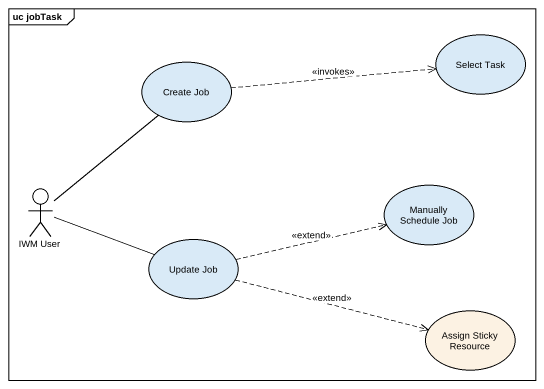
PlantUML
@startuml
mainframe uc jobTask
usecase "Select Task" as Select_Task
usecase "Create Job" as Create_Job
actor "IWM User" as IWM_User
usecase "Manually Schedule Job" as Manually_Schedule_Job
usecase "Update Job" as Update_Job
usecase "Assign Sticky Resource" as Assign_Sticky_Resource #FCF2E3
Create_Job .right.> Select_Task : <<invokes>>
IWM_User -up- Create_Job
IWM_User -right- Update_Job
Update_Job .right.> Manually_Schedule_Job : <<extend>>
Update_Job .right.> Assign_Sticky_Resource : <<extend>>
@enduml
